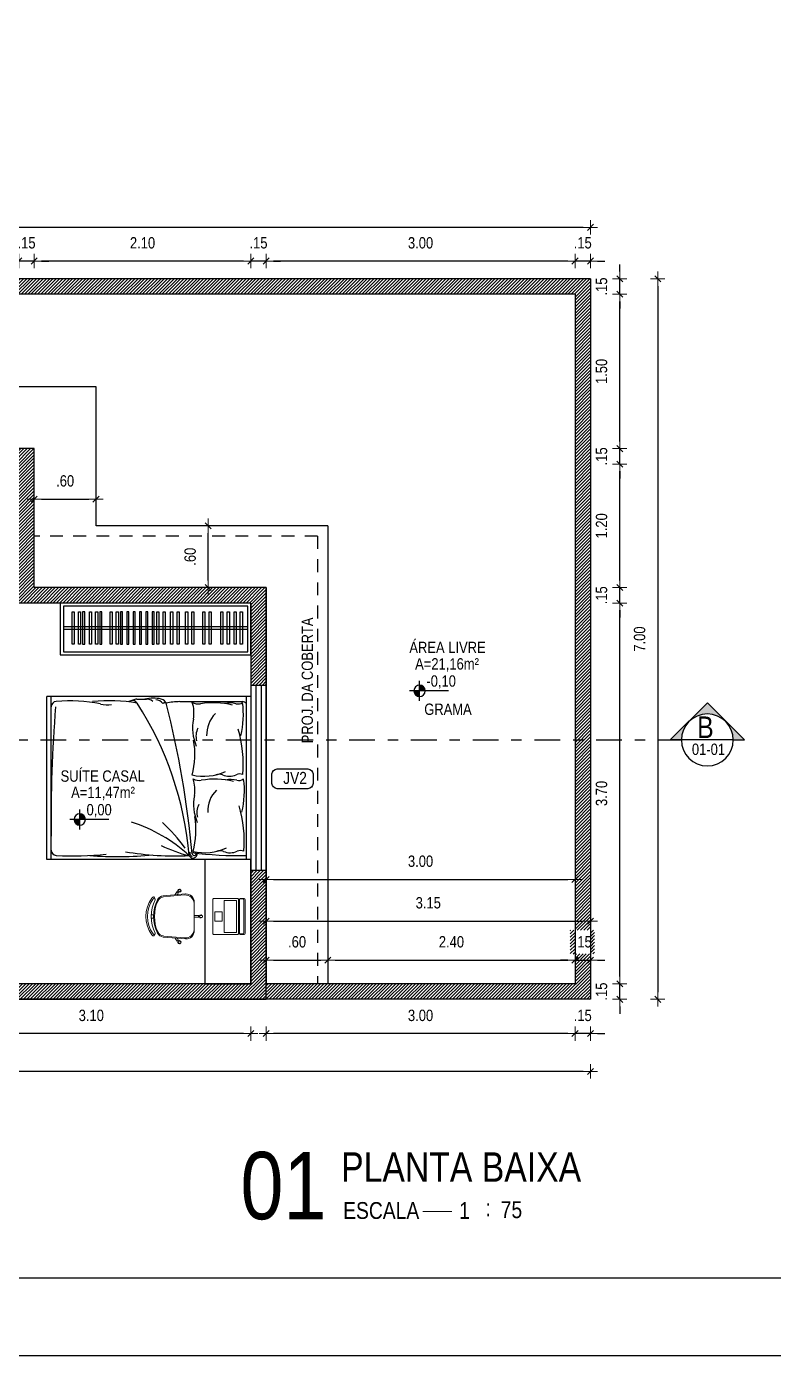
# Model space of a CAD drawing. Extents: x -178 to 151, y -135 to 745.
# Drawn here: x 129.27 to 136.53, y 700.13 to 713.04 of the extents above; entities that cross this region are included whole.
import ezdxf
from ezdxf.enums import TextEntityAlignment as Align

# ---------------------------------------------------------------- set-up
doc = ezdxf.new("R2010")
doc.units = 0
doc.header["$MEASUREMENT"] = 0
doc.header["$PDSIZE"] = -5
doc.linetypes.add('DASHDOT2', pattern=[0.5, 0.25, -0.125, 0, -0.125])
doc.linetypes.add('HIDDEN2', pattern=[0.1875, 0.125, -0.0625])
doc.layers.get('0').update_dxf_attribs({"linetype": 'CONTINUOUS'})
doc.layers.get('Defpoints').update_dxf_attribs({"linetype": 'CONTINUOUS'})
for name, color, linetype in [('003', 3, 'CONTINUOUS'), ('AR-ALV', 5, 'CONTINUOUS'), ('ARREDI_attrezzature', 175, 'CONTINUOUS'), ('COTA', 7, 'CONTINUOUS'), ('DIVERSOS', 1, 'CONTINUOUS'), ('E-hatch', 8, 'CONTINUOUS'), ('E-txt-g', 3, 'CONTINUOUS'), ('E-TXT-Y', 2, 'CONTINUOUS'), ('Layer1', 7, 'CONTINUOUS'), ('LAYER4', 7, 'CONTINUOUS'), ('LAYER5', 8, 'CONTINUOUS'), ('LAYER7', 4, 'CONTINUOUS')]:
    doc.layers.add(name, color=color, linetype=linetype)
for name, color, linetype, lineweight in [('E-Lay-9', 9, 'CONTINUOUS', 9), ('E-Pen-C', 4, 'CONTINUOUS', 15), ('E-Pen-G', 3, 'CONTINUOUS', 30), ('E-Txt-W', 7, 'CONTINUOUS', 20)]:
    doc.layers.add(name, color=color, linetype=linetype, lineweight=lineweight)
doc.styles.add('F2', font='swissc.ttf')
doc.styles.add('REG60', font='romans.shx', dxfattribs={"width": 0.8, "height": 0.15})
doc.styles.add('REG80', font='romans.shx', dxfattribs={"width": 0.8, "height": 0.2})
doc.dimstyles.new('DIMENSION-1', dxfattribs={"dimtxt": 0.11, "dimasz": 0.07, "dimexe": 1, "dimexo": 0, "dimgap": 0.12, "dimtad": 1, "dimzin": 7, "dimdsep": 46, "dimtxsty": 'F2', "dimblk1": 'TRACO', "dimblk2": 'TRACO', "dimsah": 1, "dimcen": 1, "dimse1": 1, "dimse2": 1, "dimclrd": 256, "dimclre": 256, "dimclrt": 6, "dimadec": 0, "dimazin": 0, "dimtfac": 1, "dimtix": 1, "dimtmove": 2, "dimatfit": 3, "dimldrblk": 'TRACO', "dimfxl": 1, "dimtolj": 1, "dimtzin": 0, "dimarcsym": 0})

# ---------------------------------------------------------------- blocks, each defined once
blk = doc.blocks.new('TXT-AMB75')
at = {"layer": 'E-txt-g', "style": 'REG80', "width": 0.8, "flags": 8}
blk.add_attdef('TXT', text='', height=0.2, dxfattribs=at).set_placement((0.005, 0.296), align=Align.CENTER)
at = {"layer": 'E-Txt-W', "style": 'REG60', "width": 0.8, "flags": 8}
blk.add_attdef('TXT', text='', height=0.15, dxfattribs=at).set_placement((0.005, 0.027), align=Align.CENTER)
blk = doc.blocks.new('TRACO')
at = {"layer": 'E-Pen-C'}
for p, q in [((-1, 0), (1, 0)), ((0, 1), (0, -1))]:
    blk.add_line(p, q, dxfattribs=at)
at = {"layer": 'E-Pen-G'}
blk.add_line((-0.42, -0.42), (0.42, 0.42), dxfattribs=at)
blk = doc.blocks.new('*D436')
at = {"lineweight": -2}
for p, q in [((135.037, 703.81), (135.037, 703.88)), ((135.037, 703.59), (135.037, 703.74)), ((135.037, 703.52), (135.037, 703.45))]:
    blk.add_line(p, q, dxfattribs=at)
at = {"layer": 'Defpoints', "color": 0}
for p in [(134.692, 703.74), (135.037, 703.74), (134.842, 703.59)]:
    blk.add_point(p, dxfattribs=at)
at = {"lineweight": -2, "xscale": 0.07, "yscale": 0.07, "zscale": 0.07}
for p, rotation in [((135.037, 703.74), 270), ((135.037, 703.59), 90)]:
    blk.add_blockref('TRACO', p, dxfattribs=dict(at, rotation=rotation))
at = {"color": 6, "insert": (134.86, 703.665), "char_height": 0.11, "attachment_point": 5, "rotation": 90, "style": 'F2'}
blk.add_mtext('\\A1;.15', dxfattribs=at)
blk = doc.blocks.new('*D437')
at = {"lineweight": -2}
blk.add_line((135.037, 703.81), (135.037, 707.37), dxfattribs=at)
at = {"layer": 'Defpoints', "color": 0}
for p in [(131.54, 707.44), (135.037, 707.44), (134.692, 703.74)]:
    blk.add_point(p, dxfattribs=at)
at = {"lineweight": -2, "xscale": 0.07, "yscale": 0.07, "zscale": 0.07}
for p, rotation in [((135.037, 707.44), 90), ((135.037, 703.74), 270)]:
    blk.add_blockref('TRACO', p, dxfattribs=dict(at, rotation=rotation))
at = {"color": 6, "insert": (134.86, 705.59), "char_height": 0.11, "attachment_point": 5, "rotation": 90, "style": 'F2'}
blk.add_mtext('\\A1;3.70', dxfattribs=at)
blk = doc.blocks.new('*D438')
at = {"lineweight": -2}
for p, q in [((135.037, 707.66), (135.037, 707.73)), ((135.037, 707.44), (135.037, 707.59)), ((135.037, 707.37), (135.037, 707.3))]:
    blk.add_line(p, q, dxfattribs=at)
at = {"layer": 'Defpoints', "color": 0}
for p in [(131.557, 707.59), (135.037, 707.59), (131.54, 707.44)]:
    blk.add_point(p, dxfattribs=at)
at = {"lineweight": -2, "xscale": 0.07, "yscale": 0.07, "zscale": 0.07}
for p, rotation in [((135.037, 707.59), 270), ((135.037, 707.44), 90)]:
    blk.add_blockref('TRACO', p, dxfattribs=dict(at, rotation=rotation))
at = {"color": 6, "insert": (134.86, 707.515), "char_height": 0.11, "attachment_point": 5, "rotation": 90, "style": 'F2'}
blk.add_mtext('\\A1;.15', dxfattribs=at)
blk = doc.blocks.new('*D439')
at = {"lineweight": -2}
blk.add_line((135.037, 707.66), (135.037, 708.72), dxfattribs=at)
at = {"layer": 'Defpoints', "color": 0}
for p in [(129.287, 708.79), (135.037, 708.79), (131.557, 707.59)]:
    blk.add_point(p, dxfattribs=at)
at = {"lineweight": -2, "xscale": 0.07, "yscale": 0.07, "zscale": 0.07}
for p, rotation in [((135.037, 708.79), 90), ((135.037, 707.59), 270)]:
    blk.add_blockref('TRACO', p, dxfattribs=dict(at, rotation=rotation))
at = {"color": 6, "insert": (134.86, 708.19), "char_height": 0.11, "attachment_point": 5, "rotation": 90, "style": 'F2'}
blk.add_mtext('\\A1;1.20', dxfattribs=at)
blk = doc.blocks.new('*D440')
at = {"lineweight": -2}
for p, q in [((135.037, 709.01), (135.037, 709.08)), ((135.037, 708.79), (135.037, 708.94)), ((135.037, 708.72), (135.037, 708.65))]:
    blk.add_line(p, q, dxfattribs=at)
at = {"layer": 'Defpoints', "color": 0}
for p in [(129.437, 708.94), (135.037, 708.94), (129.287, 708.79)]:
    blk.add_point(p, dxfattribs=at)
at = {"lineweight": -2, "xscale": 0.07, "yscale": 0.07, "zscale": 0.07}
for p, rotation in [((135.037, 708.94), 270), ((135.037, 708.79), 90)]:
    blk.add_blockref('TRACO', p, dxfattribs=dict(at, rotation=rotation))
at = {"color": 6, "insert": (134.86, 708.865), "char_height": 0.11, "attachment_point": 5, "rotation": 90, "style": 'F2'}
blk.add_mtext('\\A1;.15', dxfattribs=at)
blk = doc.blocks.new('*D441')
at = {"lineweight": -2}
blk.add_line((135.037, 709.01), (135.037, 710.37), dxfattribs=at)
at = {"layer": 'Defpoints', "color": 0}
for p in [(134.692, 710.44), (135.037, 710.44), (129.437, 708.94)]:
    blk.add_point(p, dxfattribs=at)
at = {"lineweight": -2, "xscale": 0.07, "yscale": 0.07, "zscale": 0.07}
for p, rotation in [((135.037, 710.44), 90), ((135.037, 708.94), 270)]:
    blk.add_blockref('TRACO', p, dxfattribs=dict(at, rotation=rotation))
at = {"color": 6, "insert": (134.86, 709.69), "char_height": 0.11, "attachment_point": 5, "rotation": 90, "style": 'F2'}
blk.add_mtext('\\A1;1.50', dxfattribs=at)
blk = doc.blocks.new('*D442')
at = {"lineweight": -2}
for p, q in [((135.037, 710.66), (135.037, 710.73)), ((135.037, 710.44), (135.037, 710.59)), ((135.037, 710.37), (135.037, 710.3))]:
    blk.add_line(p, q, dxfattribs=at)
at = {"layer": 'Defpoints', "color": 0}
for p in [(134.737, 710.59), (135.037, 710.59), (134.674, 710.44)]:
    blk.add_point(p, dxfattribs=at)
at = {"lineweight": -2, "xscale": 0.07, "yscale": 0.07, "zscale": 0.07}
for p, rotation in [((135.037, 710.59), 270), ((135.037, 710.44), 90)]:
    blk.add_blockref('TRACO', p, dxfattribs=dict(at, rotation=rotation))
at = {"color": 6, "insert": (134.86, 710.515), "char_height": 0.11, "attachment_point": 5, "rotation": 90, "style": 'F2'}
blk.add_mtext('\\A1;.15', dxfattribs=at)
blk = doc.blocks.new('*D443')
at = {"lineweight": -2}
blk.add_line((135.406, 710.52), (135.406, 703.66), dxfattribs=at)
at = {"layer": 'Defpoints', "color": 0}
for p in [(134.842, 710.59), (134.842, 703.59), (135.406, 703.59)]:
    blk.add_point(p, dxfattribs=at)
at = {"lineweight": -2, "xscale": 0.07, "yscale": 0.07, "zscale": 0.07}
for p, rotation in [((135.406, 710.59), 90), ((135.406, 703.59), 270)]:
    blk.add_blockref('TRACO', p, dxfattribs=dict(at, rotation=rotation))
at = {"color": 6, "insert": (135.23, 707.09), "char_height": 0.11, "attachment_point": 5, "rotation": 90, "style": 'F2'}
blk.add_mtext('\\A1;7.00', dxfattribs=at)
blk = doc.blocks.new('*D318')
at = {"lineweight": -2}
for p, q in [((134.532, 703.257), (134.462, 703.257)), ((134.752, 703.257), (134.602, 703.257)), ((134.822, 703.257), (134.892, 703.257))]:
    blk.add_line(p, q, dxfattribs=at)
at = {"layer": 'Defpoints', "color": 0}
for p in [(134.602, 703.74), (134.752, 703.59), (134.602, 703.257)]:
    blk.add_point(p, dxfattribs=at)
at = {"lineweight": -2, "xscale": 0.07, "yscale": 0.07, "zscale": 0.07}
blk.add_blockref('TRACO', (134.602, 703.257), dxfattribs=at)
at = {"lineweight": -2, "xscale": 0.07, "yscale": 0.07, "zscale": 0.07, "rotation": 180}
blk.add_blockref('TRACO', (134.752, 703.257), dxfattribs=at)
at = {"color": 6, "insert": (134.677, 703.433), "char_height": 0.11, "attachment_point": 5, "style": 'F2'}
blk.add_mtext('\\A1;.15', dxfattribs=at)
blk = doc.blocks.new('*D444')
at = {"linetype": 'Continuous', "lineweight": -2}
blk.add_line((134.532, 703.257), (131.671, 703.257), dxfattribs=at)
at = {"layer": 'Defpoints', "color": 0, "linetype": 'Continuous'}
for p in [(131.601, 706.64), (134.602, 703.74), (131.601, 703.257)]:
    blk.add_point(p, dxfattribs=at)
at = {"linetype": 'Continuous', "lineweight": -2, "xscale": 0.07, "yscale": 0.07, "zscale": 0.07, "rotation": 180}
blk.add_blockref('TRACO', (131.601, 703.257), dxfattribs=at)
at = {"linetype": 'Continuous', "lineweight": -2, "xscale": 0.07, "yscale": 0.07, "zscale": 0.07}
blk.add_blockref('TRACO', (134.602, 703.257), dxfattribs=at)
at = {"color": 6, "linetype": 'Continuous', "insert": (133.101, 703.433), "char_height": 0.11, "attachment_point": 5, "style": 'F2'}
blk.add_mtext('\\A1;3.00', dxfattribs=at)
blk = doc.blocks.new('*D445')
at = {"lineweight": -2}
blk.add_line((131.381, 703.257), (128.421, 703.257), dxfattribs=at)
at = {"layer": 'Defpoints', "color": 0}
for p in [(128.351, 703.74), (131.451, 703.74), (128.351, 703.257)]:
    blk.add_point(p, dxfattribs=at)
at = {"lineweight": -2, "xscale": 0.07, "yscale": 0.07, "zscale": 0.07, "rotation": 180}
blk.add_blockref('TRACO', (128.351, 703.257), dxfattribs=at)
at = {"lineweight": -2, "xscale": 0.07, "yscale": 0.07, "zscale": 0.07}
blk.add_blockref('TRACO', (131.451, 703.257), dxfattribs=at)
at = {"color": 6, "insert": (129.901, 703.433), "char_height": 0.11, "attachment_point": 5, "style": 'F2'}
blk.add_mtext('\\A1;3.10', dxfattribs=at)
blk = doc.blocks.new('*D456')
at = {"linetype": 'Continuous', "lineweight": -2}
blk.add_line((134.682, 702.889), (109.822, 702.889), dxfattribs=at)
at = {"layer": 'Defpoints', "color": 0, "linetype": 'Continuous'}
for p in [(109.752, 703.527), (134.752, 703.527), (109.752, 702.889)]:
    blk.add_point(p, dxfattribs=at)
at = {"linetype": 'Continuous', "lineweight": -2, "xscale": 0.07, "yscale": 0.07, "zscale": 0.07, "rotation": 180}
blk.add_blockref('TRACO', (109.752, 702.889), dxfattribs=at)
at = {"linetype": 'Continuous', "lineweight": -2, "xscale": 0.07, "yscale": 0.07, "zscale": 0.07}
blk.add_blockref('TRACO', (134.752, 702.889), dxfattribs=at)
at = {"color": 6, "linetype": 'Continuous', "insert": (121.102, 703.092), "char_height": 0.11, "attachment_point": 5, "style": 'F2'}
blk.add_mtext('\\A1;25.00', dxfattribs=at)
blk = doc.blocks.new('*D320')
at = {"lineweight": -2}
for p, q in [((134.532, 710.763), (134.462, 710.763)), ((134.752, 710.763), (134.602, 710.763)), ((134.822, 710.763), (134.892, 710.763))]:
    blk.add_line(p, q, dxfattribs=at)
at = {"layer": 'Defpoints', "color": 0}
for p in [(134.602, 710.763), (134.752, 710.59), (134.602, 710.44)]:
    blk.add_point(p, dxfattribs=at)
at = {"lineweight": -2, "xscale": 0.07, "yscale": 0.07, "zscale": 0.07}
blk.add_blockref('TRACO', (134.602, 710.763), dxfattribs=at)
at = {"lineweight": -2, "xscale": 0.07, "yscale": 0.07, "zscale": 0.07, "rotation": 180}
blk.add_blockref('TRACO', (134.752, 710.763), dxfattribs=at)
at = {"color": 6, "insert": (134.677, 710.939), "char_height": 0.11, "attachment_point": 5, "style": 'F2'}
blk.add_mtext('\\A1;.15', dxfattribs=at)
blk = doc.blocks.new('*D457')
at = {"linetype": 'Continuous', "lineweight": -2}
blk.add_line((134.532, 710.763), (131.671, 710.763), dxfattribs=at)
at = {"layer": 'Defpoints', "color": 0, "linetype": 'Continuous'}
for p in [(131.601, 710.763), (134.602, 710.44), (131.601, 707.59)]:
    blk.add_point(p, dxfattribs=at)
at = {"linetype": 'Continuous', "lineweight": -2, "xscale": 0.07, "yscale": 0.07, "zscale": 0.07, "rotation": 180}
blk.add_blockref('TRACO', (131.601, 710.763), dxfattribs=at)
at = {"linetype": 'Continuous', "lineweight": -2, "xscale": 0.07, "yscale": 0.07, "zscale": 0.07}
blk.add_blockref('TRACO', (134.602, 710.763), dxfattribs=at)
at = {"color": 6, "linetype": 'Continuous', "insert": (133.101, 710.939), "char_height": 0.11, "attachment_point": 5, "style": 'F2'}
blk.add_mtext('\\A1;3.00', dxfattribs=at)
blk = doc.blocks.new('*D458')
at = {"linetype": 'Continuous', "lineweight": -2}
for p, q in [((131.381, 710.763), (131.311, 710.763)), ((131.601, 710.763), (131.451, 710.763)), ((131.671, 710.763), (131.741, 710.763))]:
    blk.add_line(p, q, dxfattribs=at)
at = {"layer": 'Defpoints', "color": 0, "linetype": 'Continuous'}
for p in [(131.451, 710.763), (131.601, 707.59), (131.451, 707.44)]:
    blk.add_point(p, dxfattribs=at)
at = {"linetype": 'Continuous', "lineweight": -2, "xscale": 0.07, "yscale": 0.07, "zscale": 0.07}
blk.add_blockref('TRACO', (131.451, 710.763), dxfattribs=at)
at = {"linetype": 'Continuous', "lineweight": -2, "xscale": 0.07, "yscale": 0.07, "zscale": 0.07, "rotation": 180}
blk.add_blockref('TRACO', (131.601, 710.763), dxfattribs=at)
at = {"color": 6, "linetype": 'Continuous', "insert": (131.526, 710.939), "char_height": 0.11, "attachment_point": 5, "style": 'F2'}
blk.add_mtext('\\A1;.15', dxfattribs=at)
blk = doc.blocks.new('*D459')
at = {"lineweight": -2}
blk.add_line((131.381, 710.763), (129.417, 710.763), dxfattribs=at)
at = {"layer": 'Defpoints', "color": 0}
for p in [(129.347, 710.763), (129.347, 707.59), (131.451, 707.44)]:
    blk.add_point(p, dxfattribs=at)
at = {"lineweight": -2, "xscale": 0.07, "yscale": 0.07, "zscale": 0.07, "rotation": 180}
blk.add_blockref('TRACO', (129.347, 710.763), dxfattribs=at)
at = {"lineweight": -2, "xscale": 0.07, "yscale": 0.07, "zscale": 0.07}
blk.add_blockref('TRACO', (131.451, 710.763), dxfattribs=at)
at = {"color": 6, "insert": (130.399, 710.939), "char_height": 0.11, "attachment_point": 5, "style": 'F2'}
blk.add_mtext('\\A1;2.10', dxfattribs=at)
blk = doc.blocks.new('*D460')
at = {"linetype": 'Continuous', "lineweight": -2}
for p, q in [((129.127, 710.763), (129.057, 710.763)), ((129.347, 710.763), (129.197, 710.763)), ((129.417, 710.763), (129.487, 710.763))]:
    blk.add_line(p, q, dxfattribs=at)
at = {"layer": 'Defpoints', "color": 0, "linetype": 'Continuous'}
for p in [(129.197, 710.763), (129.197, 707.59), (129.347, 707.59)]:
    blk.add_point(p, dxfattribs=at)
at = {"linetype": 'Continuous', "lineweight": -2, "xscale": 0.07, "yscale": 0.07, "zscale": 0.07}
blk.add_blockref('TRACO', (129.197, 710.763), dxfattribs=at)
at = {"linetype": 'Continuous', "lineweight": -2, "xscale": 0.07, "yscale": 0.07, "zscale": 0.07, "rotation": 180}
blk.add_blockref('TRACO', (129.347, 710.763), dxfattribs=at)
at = {"color": 6, "linetype": 'Continuous', "insert": (129.272, 710.939), "char_height": 0.11, "attachment_point": 5, "style": 'F2'}
blk.add_mtext('\\A1;.15', dxfattribs=at)
blk = doc.blocks.new('Cadeira')
at = {"layer": 'E-Lay-9', "color": 8}
for p, q in [((-0.139, 0), (0.139, 0)), ((-0.009, 0.054), (-0.009, 0.077)), ((-0.008, 0), (-0.008, 0.043)), ((-0.008, 0.043), (-0.006, 0.043)), ((0.006, 0.043), (0.007, 0.043)), ((0.007, 0), (0.007, 0.043)), ((0.01, 0.054), (0.01, 0.077)), ((-0.236, -0.147), (-0.251, -0.129)), ((-0.219, -0.084), (-0.2, -0.302)), ((-0.209, -0.094), (-0.19, -0.298)), ((0.209, -0.094), (0.19, -0.298)), ((0.219, -0.084), (0.2, -0.302)), ((0.236, -0.147), (0.251, -0.129)), ((-0.25, -0.159), (-0.265, -0.141)), ((-0.24, -0.165), (-0.241, -0.166)), ((-0.213, -0.185), (-0.241, -0.166)), ((-0.23, -0.156), (-0.231, -0.158)), ((-0.214, -0.162), (-0.23, -0.156)), ((0.213, -0.185), (0.241, -0.166)), ((0.214, -0.162), (0.23, -0.156)), ((0.23, -0.156), (0.231, -0.158)), ((0.24, -0.165), (0.241, -0.166)), ((0.25, -0.159), (0.265, -0.141)), ((-0.017, -0.396), (-0.017, -0.42)), ((0.017, -0.396), (0.017, -0.42))]:
    blk.add_line(p, q, dxfattribs=at)
blk.add_lwpolyline([(0.163, -0.381, -0.237888), (-0.163, -0.381, 0.605717), (-0.174, -0.395, 0.122717), (-0.17, -0.4, 0.323529), (0.17, -0.4, 0.122717), (0.174, -0.395, 0.605717)], format="xyb", close=True, dxfattribs=at)
for centre in [(0, 0.047), (-0.238, -0.158), (0.238, -0.158)]:
    blk.add_circle(centre, 0.005, dxfattribs=at)
for centre, radius, start, end in [((-0.139, -0.08), 0.08, 90, 182.5692), ((0, 0.065), 0.015, 281.6334, 257.4537), ((0, 0.048), 0.0075, 221.8103, 318.1897), ((0.139, -0.08), 0.08, 357.4308, 90), ((-0.25, -0.144), 0.015, 322.5463, 298.3666), ((-0.12, -0.089), 0.0887, 95.5925, 183.2522), ((0.12, -0.089), 0.0887, 356.7478, 84.4075), ((0.25, -0.144), 0.015, 241.6334, 217.4537), ((-0.239, -0.157), 0.0075, 261.8103, 358.1897), ((0.239, -0.157), 0.0075, 181.8103, 278.1897), ((-0.13, -0.296), 0.07, 185.1212, 243.6047), ((-0.12, -0.292), 0.07, 185.2999, 245.7361), ((0, -0.034), 0.362, 243.6047, 296.3953), ((0, -0.025), 0.362, 245.7361, 294.2639), ((0.12, -0.292), 0.07, 294.2639, 354.7001), ((0.13, -0.296), 0.07, 296.3953, 354.8788), ((-0.182, -0.396), 0.00782, 29.8109, 225.3255), ((-0.163, -0.39), 0.0275, 205.1455, 233.4571), ((0, -0.165), 0.305, 234.1238, 305.8762), ((-0.163, -0.39), 0.0125, 205.1455, 233.1301), ((0.182, -0.396), 0.00782, 314.6745, 150.1891), ((0.163, -0.39), 0.0275, 306.5429, 334.8545)]:
    blk.add_arc(centre, radius, start, end, dxfattribs=at)
blk = doc.blocks.new('Notebook')
at = {"layer": 'E-Lay-9', "color": 8}
for p, q in [((-0.175, 0.305), (-0.175, 0.3)), ((-0.175, 0.3), (-0.175, 0.265)), ((0.165, 0.315), (-0.165, 0.315)), ((0.175, 0.3), (0.175, 0.305)), ((0.175, 0.265), (0.175, 0.3)), ((-0.165, 0.255), (0.165, 0.255))]:
    blk.add_line(p, q, dxfattribs=at)
for points in [[(-0.165, 0.26), (0.165, 0.26, 0.414214), (0.17, 0.265), (0.17, 0.295, 0.414214), (0.165, 0.3), (-0.165, 0.3, 0.414214), (-0.17, 0.295), (-0.17, 0.265, 0.414214)], [(-0.165, 0), (0.165, 0, 0.414214), (0.175, 0.01), (0.175, 0.24, 0.414214), (0.165, 0.25), (-0.165, 0.25, 0.414214), (-0.175, 0.24), (-0.175, 0.01, 0.414214)]]:
    blk.add_lwpolyline(points, format="xyb", close=True, dxfattribs=at)
for points in [[(-0.155, 0.11), (0.155, 0.11), (0.155, 0.23), (-0.155, 0.23)], [(-0.105, 0.25), (-0.145, 0.25), (-0.145, 0.255), (-0.105, 0.255)], [(0.105, 0.25), (0.145, 0.25), (0.145, 0.255), (0.105, 0.255)], [(-0.045, 0.02), (0.045, 0.02), (0.045, 0.09), (-0.045, 0.09)]]:
    blk.add_lwpolyline(points, close=True, dxfattribs=at)
for centre, start, end in [((-0.165, 0.305), 90, 180), ((-0.165, 0.265), 180, 270), ((0.165, 0.305), 0, 90), ((0.165, 0.265), 270, 360)]:
    blk.add_arc(centre, 0.01, start, end, dxfattribs=at)
blk = doc.blocks.new('*D470')
at = {"linetype": 'Continuous', "lineweight": -2}
blk.add_line((134.682, 711.09), (109.822, 711.09), dxfattribs=at)
at = {"layer": 'Defpoints', "color": 0, "linetype": 'Continuous'}
for p in [(109.752, 711.09), (109.752, 710.59), (134.752, 710.59)]:
    blk.add_point(p, dxfattribs=at)
at = {"linetype": 'Continuous', "lineweight": -2, "xscale": 0.07, "yscale": 0.07, "zscale": 0.07, "rotation": 180}
blk.add_blockref('TRACO', (109.752, 711.09), dxfattribs=at)
at = {"linetype": 'Continuous', "lineweight": -2, "xscale": 0.07, "yscale": 0.07, "zscale": 0.07}
blk.add_blockref('TRACO', (134.752, 711.09), dxfattribs=at)
at = {"color": 6, "linetype": 'Continuous', "insert": (121.102, 711.266), "char_height": 0.11, "attachment_point": 5, "style": 'F2'}
blk.add_mtext('\\A1;25.00', dxfattribs=at)
blk = doc.blocks.new('*D330')
at = {"linetype": 'Continuous', "lineweight": -2}
blk.add_line((131.671, 703.971), (132.131, 703.971), dxfattribs=at)
at = {"layer": 'Defpoints', "color": 0, "linetype": 'Continuous'}
for p in [(131.601, 703.971), (132.201, 703.971), (132.201, 703.971)]:
    blk.add_point(p, dxfattribs=at)
at = {"linetype": 'Continuous', "lineweight": -2, "xscale": 0.07, "yscale": 0.07, "zscale": 0.07, "rotation": 180}
blk.add_blockref('TRACO', (131.601, 703.971), dxfattribs=at)
at = {"linetype": 'Continuous', "lineweight": -2, "xscale": 0.07, "yscale": 0.07, "zscale": 0.07}
blk.add_blockref('TRACO', (132.201, 703.971), dxfattribs=at)
at = {"color": 6, "linetype": 'Continuous', "insert": (131.901, 704.148), "char_height": 0.11, "attachment_point": 5, "style": 'F2'}
blk.add_mtext('\\A1;.60', dxfattribs=at)
blk = doc.blocks.new('*D331')
at = {"linetype": 'Continuous', "lineweight": -2}
blk.add_line((132.271, 703.971), (134.532, 703.971), dxfattribs=at)
at = {"layer": 'Defpoints', "color": 0, "linetype": 'Continuous'}
for p in [(132.201, 703.971), (134.602, 703.971), (134.602, 703.74)]:
    blk.add_point(p, dxfattribs=at)
at = {"linetype": 'Continuous', "lineweight": -2, "xscale": 0.07, "yscale": 0.07, "zscale": 0.07, "rotation": 180}
blk.add_blockref('TRACO', (132.201, 703.971), dxfattribs=at)
at = {"linetype": 'Continuous', "lineweight": -2, "xscale": 0.07, "yscale": 0.07, "zscale": 0.07}
blk.add_blockref('TRACO', (134.602, 703.971), dxfattribs=at)
at = {"color": 6, "linetype": 'Continuous', "insert": (133.401, 704.148), "char_height": 0.11, "attachment_point": 5, "style": 'F2'}
blk.add_mtext('\\A1;2.40', dxfattribs=at)
blk = doc.blocks.new('*D332')
at = {"linetype": 'Continuous', "lineweight": -2}
for p, q in [((134.532, 703.971), (134.462, 703.971)), ((134.602, 703.971), (134.752, 703.971)), ((134.822, 703.971), (134.892, 703.971))]:
    blk.add_line(p, q, dxfattribs=at)
at = {"layer": 'Defpoints', "color": 0, "linetype": 'Continuous'}
for p in [(134.752, 703.971), (134.602, 703.74), (134.752, 703.74)]:
    blk.add_point(p, dxfattribs=at)
at = {"linetype": 'Continuous', "lineweight": -2, "xscale": 0.07, "yscale": 0.07, "zscale": 0.07}
blk.add_blockref('TRACO', (134.602, 703.971), dxfattribs=at)
at = {"linetype": 'Continuous', "lineweight": -2, "xscale": 0.07, "yscale": 0.07, "zscale": 0.07, "rotation": 180}
blk.add_blockref('TRACO', (134.752, 703.971), dxfattribs=at)
at = {"color": 6, "linetype": 'Continuous', "insert": (134.677, 704.148), "char_height": 0.11, "attachment_point": 5, "style": 'F2'}
blk.add_mtext('\\A1;.15', dxfattribs=at)
blk = doc.blocks.new('*D333')
at = {"linetype": 'Continuous', "lineweight": -2}
blk.add_line((131.671, 704.755), (134.532, 704.755), dxfattribs=at)
at = {"layer": 'Defpoints', "color": 0, "linetype": 'Continuous'}
for p in [(131.601, 704.77), (134.602, 704.755), (134.602, 704.696)]:
    blk.add_point(p, dxfattribs=at)
at = {"linetype": 'Continuous', "lineweight": -2, "xscale": 0.07, "yscale": 0.07, "zscale": 0.07, "rotation": 180}
blk.add_blockref('TRACO', (131.601, 704.755), dxfattribs=at)
at = {"linetype": 'Continuous', "lineweight": -2, "xscale": 0.07, "yscale": 0.07, "zscale": 0.07}
blk.add_blockref('TRACO', (134.602, 704.755), dxfattribs=at)
at = {"color": 6, "linetype": 'Continuous', "insert": (133.101, 704.931), "char_height": 0.11, "attachment_point": 5, "style": 'F2'}
blk.add_mtext('\\A1;3.00', dxfattribs=at)
blk = doc.blocks.new('*D334')
at = {"linetype": 'Continuous', "lineweight": -2}
blk.add_line((131.038, 707.66), (131.038, 708.12), dxfattribs=at)
at = {"layer": 'Defpoints', "color": 0, "linetype": 'Continuous'}
for p in [(131.038, 708.19), (131.601, 708.19), (131.601, 707.59)]:
    blk.add_point(p, dxfattribs=at)
at = {"linetype": 'Continuous', "lineweight": -2, "xscale": 0.07, "yscale": 0.07, "zscale": 0.07}
for p, rotation in [((131.038, 708.19), 90), ((131.038, 707.59), 270)]:
    blk.add_blockref('TRACO', p, dxfattribs=dict(at, rotation=rotation))
at = {"color": 6, "linetype": 'Continuous', "insert": (130.862, 707.89), "char_height": 0.11, "attachment_point": 5, "rotation": 90, "style": 'F2'}
blk.add_mtext('\\A1;.60', dxfattribs=at)
blk = doc.blocks.new('*D335')
at = {"linetype": 'Continuous', "lineweight": -2}
blk.add_line((129.417, 708.45), (129.877, 708.45), dxfattribs=at)
at = {"layer": 'Defpoints', "color": 0, "linetype": 'Continuous'}
for p in [(129.347, 708.513), (129.947, 708.513), (129.947, 708.45)]:
    blk.add_point(p, dxfattribs=at)
at = {"linetype": 'Continuous', "lineweight": -2, "xscale": 0.07, "yscale": 0.07, "zscale": 0.07, "rotation": 180}
blk.add_blockref('TRACO', (129.347, 708.45), dxfattribs=at)
at = {"linetype": 'Continuous', "lineweight": -2, "xscale": 0.07, "yscale": 0.07, "zscale": 0.07}
blk.add_blockref('TRACO', (129.947, 708.45), dxfattribs=at)
at = {"color": 6, "linetype": 'Continuous', "insert": (129.647, 708.626), "char_height": 0.11, "attachment_point": 5, "style": 'F2'}
blk.add_mtext('\\A1;.60', dxfattribs=at)
blk = doc.blocks.new('*D361')
at = {"linetype": 'Continuous', "lineweight": -2}
blk.add_line((131.671, 704.35), (134.682, 704.35), dxfattribs=at)
at = {"layer": 'Defpoints', "color": 0, "linetype": 'Continuous'}
for p in [(131.601, 704.556), (134.752, 704.556), (134.752, 704.35)]:
    blk.add_point(p, dxfattribs=at)
at = {"linetype": 'Continuous', "lineweight": -2, "xscale": 0.07, "yscale": 0.07, "zscale": 0.07, "rotation": 180}
blk.add_blockref('TRACO', (131.601, 704.35), dxfattribs=at)
at = {"linetype": 'Continuous', "lineweight": -2, "xscale": 0.07, "yscale": 0.07, "zscale": 0.07}
blk.add_blockref('TRACO', (134.752, 704.35), dxfattribs=at)
at = {"color": 6, "linetype": 'Continuous', "insert": (133.176, 704.527), "char_height": 0.11, "attachment_point": 5, "style": 'F2'}
blk.add_mtext('\\A1;3.15', dxfattribs=at)
blk = doc.blocks.new('A$C52F82244')
at = {"layer": 'LAYER5'}
blk.add_hatch(color=2, dxfattribs=at).paths.add_polyline_path([(0.5, 0.85), (0, 0.35), (0.15, 0.35, -1), (0.85, 0.35), (1, 0.35)])
at = {"layer": 'LAYER4', "color": 2}
blk.add_line((0.15, 0.35), (0.85, 0.35), dxfattribs=at)
at = {"layer": 'LAYER7', "color": 2}
for p, q in [((0.5, 0.85), (0, 0.35)), ((0.5, 0.85), (1, 0.35)), ((0.15, 0.35), (0, 0.35)), ((0.85, 0.35), (1, 0.35))]:
    blk.add_line(p, q, dxfattribs=at)
blk.add_circle((0.5, 0.35), 0.35, dxfattribs=at)
blk = doc.blocks.new('NIVEL')
at = {"layer": 'DIVERSOS'}
h = blk.add_hatch(color=7, dxfattribs=at)
h.paths.add_polyline_path([(0, 0.137, 0.414214), (-0.137, 0), (0, 0)])
h.paths.add_polyline_path([(0, 0), (0, -0.137, 0.414214), (0.137, 0)])
at = {"layer": 'DIVERSOS', "color": 7}
for p, q in [((0.709, 0), (-0.242, 0)), ((0, 0.242), (0, -0.242))]:
    blk.add_line(p, q, dxfattribs=at)
blk.add_circle((0, 0), 0.137, dxfattribs=at)
blk = doc.blocks.new('IND_DES')
at = {"layer": 'E-Txt-W', "color": 7}
blk.add_line((0.0269, -0.2428), (0.1984, -0.2428), dxfattribs=at)
at = {"layer": 'E-txt-g', "color": 7, "style": 'F2'}
for s, p in [('ESCALA', (-0.4463, -0.2864)), ('1', (0.2426, -0.2864)), (':', (0.3988, -0.2706))]:
    blk.add_text(s, height=0.1, dxfattribs=at).set_placement(p)
blk.add_attdef('ESCALA', (0.4897, -0.2812), '', height=0.1, dxfattribs=at)
at = {"layer": 'E-Txt-W', "color": 6, "style": 'F2'}
blk.add_attdef('00', text='', height=0.4, dxfattribs=at).set_placement((-0.7083, -0.2881), align=Align.CENTER)
at = {"layer": 'E-TXT-Y', "color": 7, "style": 'F2'}
for tag, p in [('PROJETO', (-0.4563, 0.1829)), ('DESENHO', (-0.4582, -0.0658))]:
    blk.add_attdef(tag, p, '', height=0.175, dxfattribs=at)

msp = doc.modelspace()

# ---------------------------------------------------------------- hatches: boundary and pattern name
at = {"layer": 'E-hatch'}
h = msp.add_hatch(dxfattribs=at)
h.set_pattern_fill('ANSI31', color=256, scale=0.18, style=0)
h.paths.add_polyline_path([(110.252, 707.09), (110.102, 707.09), (110.102, 706.11), (110.252, 706.11)])
h.paths.add_polyline_path([(110.252, 706.11), (110.102, 706.11), (110.102, 706.09), (110.252, 706.09)])
h.paths.add_polyline_path([(127.696, 710.59), (109.752, 710.59), (109.752, 710.44), (109.752, 710.09), (110.252, 710.09), (110.252, 710.24), (109.902, 710.24), (109.902, 710.44), (110.252, 710.44), (127.696, 710.44)])
h.paths.add_polyline_path([(134.752, 710.59), (127.696, 710.59), (127.696, 710.44), (134.602, 710.44), (134.602, 706.11), (134.752, 706.11)])
h.paths.add_polyline_path([(134.752, 706.11), (134.602, 706.11), (134.602, 703.74), (131.601, 703.74), (131.601, 704.84), (131.451, 704.84), (131.451, 703.74), (131.006, 703.74), (128.351, 703.74), (128.351, 703.79), (128.201, 703.79), (128.201, 703.74), (127.696, 703.74), (127.696, 703.59), (134.752, 703.59)])
h.paths.add_polyline_path([(131.601, 707.59), (129.347, 707.59), (129.347, 708.94), (128.296, 708.94), (128.296, 708.79), (129.197, 708.79), (129.197, 708.39), (129.197, 707.59), (129.147, 707.59), (129.147, 707.44), (131.451, 707.44), (131.451, 706.936), (131.451, 706.64), (131.601, 706.64)], flags=17)
h.paths.add_polyline_path([(128.351, 707.44), (128.447, 707.44), (128.447, 707.59), (127.696, 707.59), (127.696, 707.44), (128.201, 707.44), (128.201, 706.995), (128.201, 706.11), (128.351, 706.11)], flags=17)
h.paths.add_polyline_path([(127.696, 707.59), (126.697, 707.59), (126.697, 708.79), (127.496, 708.79), (127.496, 708.94), (126.547, 708.94), (126.547, 707.59), (126.198, 707.59), (126.198, 707.44), (126.792, 707.44), (127.696, 707.44)])
h.paths.add_polyline_path([(128.351, 706.11), (128.201, 706.11), (128.201, 704.79), (127.696, 704.79), (127.696, 704.64), (128.201, 704.64), (128.201, 704.59), (128.351, 704.59)], flags=17)
h.paths.add_polyline_path([(127.696, 704.79), (126.35, 704.79), (125.548, 704.79), (125.548, 704.64), (127.696, 704.64)], flags=16)
h.paths.add_polyline_path([(124.748, 704.79), (124.598, 704.79), (124.598, 706.11), (124.448, 706.11), (124.448, 704.64), (124.748, 704.64)])
h.paths.add_polyline_path([(124.598, 707.44), (124.598, 707.59), (124.598, 707.947), (124.448, 707.947), (124.448, 706.11), (124.598, 706.11)])
h.paths.add_polyline_path([(127.696, 703.74), (120.242, 703.74), (120.242, 703.94), (120.092, 703.94), (120.092, 703.74), (117.592, 703.74), (117.592, 704.14), (117.592, 704.19), (117.442, 704.19), (117.442, 703.74), (114.242, 703.74), (114.242, 704.185), (114.242, 704.49), (114.092, 704.49), (114.092, 703.74), (110.252, 703.74), (110.252, 704.74), (110.252, 704.94), (110.252, 705.29), (110.102, 705.29), (109.752, 705.29), (109.752, 704.79), (110.102, 704.79), (110.102, 703.74), (109.752, 703.74), (109.752, 703.59), (127.696, 703.59)])
h.paths.add_polyline_path([(110.102, 704.94), (109.902, 704.94), (109.902, 705.14), (110.102, 705.14)], flags=16)
h.paths.add_polyline_path([(120.242, 705.09), (118.342, 705.09), (118.342, 704.94), (120.092, 704.94), (120.092, 704.74), (120.242, 704.74)], flags=17)
h.paths.add_polyline_path([(117.592, 705.836), (117.442, 705.836), (117.442, 704.89), (117.592, 704.89), (117.592, 704.94), (117.642, 704.94), (117.642, 705.09), (117.592, 705.09)])
h.paths.add_polyline_path([(117.592, 706.89), (117.592, 707.383), (117.562, 707.383), (117.442, 707.383), (117.442, 706.89), (114.092, 706.89), (114.092, 705.99), (114.242, 705.99), (114.242, 706.74), (116.092, 706.74), (117.442, 706.74), (117.442, 706.636), (117.592, 706.636)])
h.paths.add_polyline_path([(118.34, 708.94), (117.442, 708.94), (117.442, 708.582), (117.592, 708.582), (117.592, 708.79), (118.34, 708.79)])
h.paths.add_polyline_path([(121.767, 708.94), (120.34, 708.94), (120.34, 708.79), (121.088, 708.79), (121.088, 706.29), (121.092, 706.29), (121.248, 706.29), (121.248, 708.79), (121.767, 708.79)])
h.paths.add_polyline_path([(124.598, 708.94), (123.767, 708.94), (123.767, 708.79), (124.448, 708.79), (124.448, 708.747), (124.598, 708.747)])
h.paths.add_polyline_path([(127.763, 703.59), (127.763, 703.74), (127.532, 703.74), (127.532, 703.59)])
h.paths.add_polyline_path([(134.556, 704.032), (134.793, 704.032), (134.793, 704.262), (134.556, 704.262)])
h.paths.add_polyline_path([(127.763, 707.394), (127.763, 707.632), (127.532, 707.632), (127.532, 707.394)])
h.paths.add_polyline_path([(127.763, 704.64), (127.763, 704.79), (127.532, 704.79), (127.532, 704.64)])
h.paths.add_polyline_path([(113.108, 703.544), (113.108, 703.782), (112.878, 703.782), (112.878, 703.544)])
h.paths.add_polyline_path([(116.351, 706.694), (116.351, 706.932), (116.12, 706.932), (116.12, 706.694)], flags=17)

# ---------------------------------------------------------------- linework, layer by layer
at = {"color": 5, "linetype": 'Continuous'}
for p, q in [((134.752, 710.59), (109.752, 710.59)), ((134.752, 710.59), (134.752, 703.59)), ((134.602, 710.44), (109.902, 710.44)), ((134.602, 710.44), (134.602, 703.74)), ((129.347, 708.94), (126.547, 708.94)), ((129.347, 707.59), (129.347, 708.94)), ((131.601, 707.59), (129.347, 707.59)), ((131.601, 707.59), (131.601, 706.64)), ((131.451, 707.44), (129.147, 707.44)), ((131.451, 707.44), (131.451, 706.64)), ((131.601, 706.64), (131.451, 706.64)), ((131.601, 704.84), (131.451, 704.84)), ((131.601, 704.84), (131.601, 703.74)), ((131.451, 703.74), (128.351, 703.74)), ((131.451, 703.74), (128.351, 703.74)), ((134.602, 703.74), (131.601, 703.74)), ((134.752, 703.59), (109.752, 703.59))]:
    msp.add_line(p, q, dxfattribs=at)
at = {"color": 8}
for p, q in [((131.421, 707.208), (129.63, 707.208)), ((131.421, 707.183), (129.63, 707.183)), ((131.451, 706.64), (131.451, 704.84)), ((131.601, 706.64), (131.601, 704.84))]:
    msp.add_line(p, q, dxfattribs=at)
at = {"color": 7}
for p, q in [((131.501, 706.64), (131.501, 704.84)), ((131.551, 706.64), (131.551, 704.84))]:
    msp.add_line(p, q, dxfattribs=at)
at = {"color": 2, "linetype": 'Continuous'}
msp.add_line((131.451, 704.84), (131.451, 703.74), dxfattribs=at)
at = {"color": 2}
msp.add_lwpolyline([(84.685, 700.13), (150.689, 700.13), (150.689, 744.68), (84.685, 744.68)], close=True, dxfattribs=at)
at = {"color": 5, "linetype": 'Continuous'}
msp.add_lwpolyline([(86.56, 743.93), (149.939, 743.93), (149.939, 700.88), (86.56, 700.88)], close=True, dxfattribs=at)
at = {"color": 8, "linetype": 'Continuous', "flags": 128}
msp.add_lwpolyline([(114.092, 703.74), (114.092, 703.59), (120.242, 703.59), (120.242, 704.94), (121.092, 704.94), (121.092, 703.59), (131.601, 703.59), (131.601, 707.59), (129.347, 707.59), (129.347, 708.94), (117.442, 708.94), (117.442, 706.89), (114.092, 706.89), (114.092, 703.74)], dxfattribs=at)
at = {"color": 8}
for points in [[(131.451, 707.44), (129.6, 707.44), (129.6, 706.936), (131.451, 706.936)], [(131.421, 707.41), (129.63, 707.41), (129.63, 706.966), (131.421, 706.966)], [(129.714, 707.353), (129.734, 707.353), (129.734, 707.041), (129.714, 707.041)], [(129.776, 707.353), (129.796, 707.353), (129.796, 707.041), (129.776, 707.041)], [(131.006, 703.74), (131.451, 703.74), (131.451, 704.949), (131.006, 704.949)]]:
    msp.add_lwpolyline(points, close=True, dxfattribs=at)
at = {"layer": '003', "color": 8, "ltscale": 0.5}
for points in [[(129.837, 707.353), (129.817, 707.353), (129.817, 707.041), (129.837, 707.041)], [(129.882, 707.353), (129.902, 707.353), (129.902, 707.041), (129.882, 707.041)], [(129.943, 707.353), (129.963, 707.353), (129.963, 707.041), (129.943, 707.041)], [(130.004, 707.353), (129.984, 707.353), (129.984, 707.041), (130.004, 707.041)], [(130.083, 707.353), (130.103, 707.353), (130.103, 707.041), (130.083, 707.041)], [(130.144, 707.353), (130.164, 707.353), (130.164, 707.041), (130.144, 707.041)], [(130.205, 707.353), (130.185, 707.353), (130.185, 707.041), (130.205, 707.041)], [(130.267, 707.353), (130.247, 707.353), (130.247, 707.041), (130.267, 707.041)], [(130.328, 707.353), (130.308, 707.353), (130.308, 707.041), (130.328, 707.041)], [(130.39, 707.353), (130.37, 707.353), (130.37, 707.041), (130.39, 707.041)], [(130.452, 707.353), (130.432, 707.353), (130.432, 707.041), (130.452, 707.041)], [(130.513, 707.353), (130.493, 707.353), (130.493, 707.041), (130.513, 707.041)], [(130.538, 707.353), (130.558, 707.353), (130.558, 707.041), (130.538, 707.041)], [(130.599, 707.353), (130.619, 707.353), (130.619, 707.041), (130.599, 707.041)], [(130.672, 707.353), (130.692, 707.353), (130.692, 707.041), (130.672, 707.041)], [(130.734, 707.353), (130.754, 707.353), (130.754, 707.041), (130.734, 707.041)], [(130.818, 707.353), (130.838, 707.353), (130.838, 707.041), (130.818, 707.041)], [(130.879, 707.353), (130.899, 707.353), (130.899, 707.041), (130.879, 707.041)], [(130.986, 707.353), (131.006, 707.353), (131.006, 707.041), (130.986, 707.041)], [(131.047, 707.353), (131.067, 707.353), (131.067, 707.041), (131.047, 707.041)], [(131.161, 707.353), (131.181, 707.353), (131.181, 707.041), (131.161, 707.041)], [(131.223, 707.353), (131.243, 707.353), (131.243, 707.041), (131.223, 707.041)], [(131.288, 707.353), (131.308, 707.353), (131.308, 707.041), (131.288, 707.041)], [(131.349, 707.353), (131.369, 707.353), (131.369, 707.041), (131.349, 707.041)]]:
    msp.add_lwpolyline(points, close=True, dxfattribs=at)
at = {"layer": 'AR-ALV', "color": 2, "linetype": 'DASHDOT2'}
msp.add_line((101.208, 706.11), (135.636, 706.11), dxfattribs=at)
at = {"layer": 'ARREDI_attrezzature', "color": 8}
for p, q in [((131.451, 706.531), (129.469, 706.531)), ((129.469, 704.949), (129.469, 706.531)), ((129.512, 704.949), (129.512, 706.531)), ((130.325, 706.504), (130.267, 706.482)), ((130.342, 706.507), (130.439, 706.507)), ((130.76, 706.482), (131.369, 706.482)), ((131.408, 704.949), (131.408, 706.531)), ((131.451, 706.531), (131.451, 704.84)), ((131.451, 704.949), (129.469, 704.949))]:
    msp.add_line(p, q, dxfattribs=at)
for centre, radius, start, end in [((129.561, 706.433), 0.0494, 90, 180), ((129.699, 705.044), 1.445, 78.3943, 95.485), ((130.078, 704.865), 1.626, 80.4929, 95.822), ((130.304, 706.443), 0.0494, 30.5128, 110.2459), ((130.342, 706.457), 0.0494, 90, 110.2459), ((130.342, 706.457), 0.0494, 90, 110.2459), ((127.641, 704.718), 3.222, 4.7637, 32.9046), ((130.502, 706.165), 0.351, 77.1173, 103.0714), ((130.433, 706.4), 0.107, 52.2698, 93.3983), ((130.52, 706.4), 0.1, 39.4016, 85.3151), ((130.564, 706.44), 0.0692, 11.6131, 77.1173), ((130.611, 706.454), 0.0164, 59.3024, 141.469), ((130.769, 705.854), 0.628, 90.7687, 102.911), ((121.53, 704.142), 9.391, 5.2581, 14.3284), ((130.94, 706.587), 0.127, 243.0351, 279.6289), ((130.554, 706.369), 0.345, 350.6074, 17.6402), ((131.088, 705.714), 0.758, 75.74, 99.6289), ((131.248, 706.251), 0.218, 74.8012, 102.688), ((131.326, 706.538), 0.0789, 254.8012, 305.6212), ((130.496, 706.358), 0.883, 346.4268, 7.4901), ((131.369, 706.433), 0.0494, 36.8699, 90), ((142.716, 705.367), 13.205, 175.3697, 180.8295), ((130.055, 706.782), 0.33, 258.6575, 277.5253), ((131.313, 706.16), 0.291, 134.9902, 182.1705), ((131.331, 706.227), 0.446, 168.8783, 203.3122), ((131.085, 706.147), 0.167, 152.3015, 195.8593), ((130.216, 705.879), 1.162, 354.801, 16.7983), ((130.143, 705.973), 0.765, 344.5503, 10.2362), ((130.993, 706.261), 0.504, 257.0138, 294.882), ((130.949, 705.844), 0.127, 243.0351, 279.6289), ((130.563, 705.626), 0.345, 350.6074, 17.6402), ((131.097, 704.971), 0.758, 75.74, 99.6289), ((131.143, 705.692), 0.0848, 67.1192, 110.9839), ((131.241, 705.924), 0.167, 247.1192, 294.2123), ((131.257, 705.508), 0.218, 74.8012, 102.688), ((131.343, 705.698), 0.0814, 68.2876, 114.2123), ((131.335, 705.795), 0.0789, 254.8012, 305.6212), ((130.506, 705.615), 0.883, 346.4268, 7.4901), ((131.341, 705.484), 0.446, 168.8783, 203.3122), ((131.323, 705.417), 0.291, 134.9902, 182.1705), ((131.094, 705.404), 0.167, 152.3015, 195.8593), ((130.225, 705.135), 1.162, 354.801, 16.7983), ((129.865, 703.93), 1.445, 46.9142, 72.7613), ((129.648, 704.24), 1.424, 35.1272, 48.488), ((130.153, 705.23), 0.765, 344.5503, 10.2362), ((131.189, 706.317), 1.374, 243.6904, 255.8106), ((131.003, 705.518), 0.504, 257.0138, 294.882), ((129.561, 705.038), 0.0494, 180, 270), ((129.71, 708.43), 3.446, 267.5236, 275.6003), ((130.148, 708.937), 3.96, 266.1992, 275.0745), ((130.722, 707.945), 2.962, 260.4906, 272.5059), ((130.889, 705.003), 0.0409, 206.0618, 8.3909), ((130.898, 705.015), 0.0409, 175.5011, 247.3948), ((131.314, 708.303), 3.316, 262.4678, 271.6297), ((130.901, 705.007), 0.0206, 191.8744, 8.7085), ((131.153, 704.949), 0.0848, 67.1192, 110.9839), ((131.251, 705.181), 0.167, 247.1192, 294.2123), ((131.353, 704.954), 0.0814, 68.2876, 114.2123)]:
    msp.add_arc(centre, radius, start, end, dxfattribs=at)
at = {"layer": 'COTA', "color": 8, "linetype": 'Continuous'}
for p, q in [((129.947, 709.54), (116.842, 709.54)), ((129.947, 708.19), (129.947, 709.54)), ((132.201, 708.19), (129.947, 708.19)), ((132.201, 708.19), (132.201, 703.74))]:
    msp.add_line(p, q, dxfattribs=at)
at = {"layer": 'COTA', "color": 8, "linetype": 'HIDDEN2'}
for q in [(129.347, 708.09), (132.101, 703.74)]:
    msp.add_line((132.101, 708.09), q, dxfattribs=at)
at = {"layer": 'COTA', "color": 4, "linetype": 'Continuous'}
msp.add_lwpolyline([(131.656, 705.78, -0.331371), (131.706, 705.83), (132.007, 705.83, -0.332506), (132.057, 705.78), (132.057, 705.686, -0.330378), (132.007, 705.635), (131.706, 705.636, -0.331371), (131.656, 705.686)], format="xyb", close=True, dxfattribs=at)

# ---------------------------------------------------------------- block references
ref = msp.add_blockref('TXT-AMB75', (133.36, 706.738), dxfattribs=dict(xscale=-0.7290000000000001, yscale=0.7290000000000001, zscale=0.7290000000000001))
ref.add_attrib('TXT', 'ÁREA LIVRE', dxfattribs={"layer": 'E-txt-g', "color": 2, "height": 0.11, "style": 'F2'}).set_placement((133.363, 706.954), align=Align.CENTER)
ref.add_attrib('TXT', 'A=21,16m²', dxfattribs={"layer": 'E-Txt-W', "height": 0.11, "style": 'F2'}).set_placement((133.358, 706.794), align=Align.CENTER)
ref = msp.add_blockref('TXT-AMB75', (130.017, 705.488), dxfattribs=dict(xscale=-0.7290000000000001, yscale=0.7290000000000001, zscale=0.7290000000000001))
ref.add_attrib('TXT', 'SUÍTE CASAL', dxfattribs={"layer": 'E-txt-g', "color": 2, "height": 0.11, "style": 'F2'}).set_placement((130.012, 705.704), align=Align.CENTER)
ref.add_attrib('TXT', 'A=11,47m²', dxfattribs={"layer": 'E-Txt-W', "height": 0.11, "style": 'F2'}).set_placement((130.015, 705.545), align=Align.CENTER)
at = {"color": 8, "xscale": -1, "rotation": 270}
msp.add_blockref('Notebook', (131.082, 704.395, 3.286), dxfattribs=at)
ref = msp.add_blockref('IND_DES', (133.079, 701.925), dxfattribs=dict(xscale=1.636240131907927, yscale=1.636240131907927, zscale=1.636240131907927))
ref.add_attrib('00', '01', dxfattribs={"layer": 'E-Txt-W', "height": 0.6545, "style": 'F2'}).set_placement((131.768, 701.453), align=Align.CENTER)
ref.add_attrib('DESENHO', 'PLANTA BAIXA', (132.329, 701.817), dxfattribs={"layer": 'E-TXT-Y', "color": 2, "height": 0.28634, "style": 'F2'})
ref.add_attrib('ESCALA', '75', (133.88, 701.464), dxfattribs={"layer": 'E-txt-g', "color": 7, "height": 0.1636, "style": 'F2'})
at = {"layer": 'E-Lay-9', "color": 8, "rotation": 270}
msp.add_blockref('Cadeira', (130.902, 704.395, 3.286), dxfattribs=at)
at = {"layer": 'LAYER4', "color": 2, "xscale": -0.7200000000000001, "yscale": 0.7200000000000001, "zscale": 0.7200000000000001}
msp.add_blockref('A$C52F82244', (136.248, 705.858), dxfattribs=at)
at = {"layer": 'LAYER7', "color": 7, "linetype": 'Continuous', "xscale": -0.3985866620477118, "yscale": 0.3985866620477118, "zscale": 0.3985866620477118, "rotation": 180}
for p in [(133.091, 706.587), (129.789, 705.337)]:
    msp.add_blockref('NIVEL', p, dxfattribs=at)

# ---------------------------------------------------------------- texts
at = {"color": 7, "style": 'F2'}
for s, height, p in [('B', 0.21, (135.789, 706.128)), ('01-01', 0.11, (135.738, 705.964))]:
    msp.add_text(s, height=height, dxfattribs=at).set_placement(p)
at = {"layer": 'Layer1', "color": 7, "linetype": 'Continuous', "style": 'F2'}
msp.add_text('PROJ. DA COBERTA', height=0.10972, rotation=90, dxfattribs=at).set_placement((132.055, 706.077))
for s, p in [('-0,10', (133.158, 706.737)), ('GRAMA', (133.137, 706.463)), ('0,00', (129.855, 705.487))]:
    msp.add_text(s, height=0.1097, dxfattribs=at).set_placement(p, align=Align.TOP_LEFT)
at = {"layer": 'Layer1', "color": 4, "linetype": 'Continuous', "style": 'F2'}
msp.add_text('JV2', height=0.1166, dxfattribs=at).set_placement((131.766, 705.799, 1.712), align=Align.TOP_LEFT)

# ---------------------------------------------------------------- dimensions: what is measured, and where the dimension line sits
at = {"color": 2, "linetype": 'Continuous'}
dim = msp.add_linear_dim(base=(109.752, 711.09), p1=(134.752, 710.59), p2=(109.752, 710.59), angle=180, dimstyle='DIMENSION-1', dxfattribs=at)
dim.commit()
dim.dimension.update_dxf_attribs({"geometry": '*D470', "text_midpoint": (121.102, 711.266), "dimtype": 160})
at = {"color": 5, "linetype": 'Continuous'}
dim = msp.add_linear_dim(base=(129.197, 710.763), p1=(129.347, 707.59), p2=(129.197, 707.59), angle=180, dimstyle='DIMENSION-1', dxfattribs=at)
dim.commit()
dim.dimension.update_dxf_attribs({"geometry": '*D460', "text_midpoint": (129.272, 710.939)})
at = {"color": 4}
for base, p1, p2, angle, picture, middle in [((129.347, 710.763), (131.451, 707.44), (129.347, 707.59), 180, '*D459', (130.399, 710.939)), ((134.602, 710.763), (134.752, 710.59), (134.602, 710.44), 180, '*D320', (134.677, 710.939)), ((135.037, 710.59), (134.674, 710.44), (134.737, 710.59), 90, '*D442', (134.86, 710.515)), ((135.406, 703.59), (134.842, 710.59), (134.842, 703.59), 90, '*D443', (135.23, 707.09)), ((135.037, 710.44), (129.437, 708.94), (134.692, 710.44), 90, '*D441', (134.86, 709.69)), ((135.037, 708.94), (129.287, 708.79), (129.437, 708.94), 90, '*D440', (134.86, 708.865)), ((135.037, 708.79), (131.557, 707.59), (129.287, 708.79), 90, '*D439', (134.86, 708.19)), ((135.037, 707.59), (131.54, 707.44), (131.557, 707.59), 90, '*D438', (134.86, 707.515)), ((135.037, 707.44), (134.692, 703.74), (131.54, 707.44), 90, '*D437', (134.86, 705.59)), ((135.037, 703.74), (134.842, 703.59), (134.692, 703.74), 90, '*D436', (134.86, 703.665)), ((128.351, 703.257), (131.451, 703.74), (128.351, 703.74), 180, '*D445', (129.901, 703.433)), ((134.602, 703.257), (134.752, 703.59), (134.602, 703.74), 180, '*D318', (134.677, 703.433))]:
    dim = msp.add_linear_dim(base=base, p1=p1, p2=p2, angle=angle, dimstyle='DIMENSION-1', dxfattribs=at)
    dim.commit()
    dim.dimension.update_dxf_attribs({"geometry": picture, "text_midpoint": middle})
at = {"color": 2, "linetype": 'Continuous'}
for base, p1, p2, picture, middle in [((131.451, 710.763), (131.601, 707.59), (131.451, 707.44), '*D458', (131.526, 710.939)), ((131.601, 710.763), (134.602, 710.44), (131.601, 707.59), '*D457', (133.101, 710.939)), ((131.601, 703.257), (134.602, 703.74), (131.601, 706.64), '*D444', (133.101, 703.433))]:
    dim = msp.add_linear_dim(base=base, p1=p1, p2=p2, angle=180, dimstyle='DIMENSION-1', dxfattribs=at)
    dim.commit()
    dim.dimension.update_dxf_attribs({"geometry": picture, "text_midpoint": middle})
at = {"color": 8, "linetype": 'Continuous'}
for base, p1, p2, angle, picture, middle in [((129.947, 708.45), (129.347, 708.513), (129.947, 708.513), 180, '*D335', (129.647, 708.626)), ((131.038, 708.19), (131.601, 707.59), (131.601, 708.19), 90, '*D334', (130.862, 707.89)), ((134.602, 704.755), (131.601, 704.77), (134.602, 704.696), 180, '*D333', (133.101, 704.931)), ((132.201, 703.971), (131.601, 703.971), (132.201, 703.971), 180, '*D330', (131.901, 704.148)), ((134.602, 703.971), (132.201, 703.971), (134.602, 703.74), 180, '*D331', (133.401, 704.148)), ((134.752, 703.971), (134.602, 703.74), (134.752, 703.74), 180, '*D332', (134.677, 704.148))]:
    dim = msp.add_linear_dim(base=base, p1=p1, p2=p2, angle=angle, dimstyle='DIMENSION-1', dxfattribs=at)
    dim.commit()
    dim.dimension.update_dxf_attribs({"geometry": picture, "text_midpoint": middle})
dim = msp.add_linear_dim(base=(134.752, 704.35), p1=(131.601, 704.556), p2=(134.752, 704.556), angle=180, dimstyle='DIMENSION-1', override={"dimfxl": 0.15}, dxfattribs=at)
dim.commit()
dim.dimension.update_dxf_attribs({"geometry": '*D361', "text_midpoint": (133.176, 704.527)})
at = {"color": 5, "linetype": 'Continuous'}
dim = msp.add_linear_dim(base=(109.752, 702.889), p1=(134.752, 703.527), p2=(109.752, 703.527), angle=180, dimstyle='DIMENSION-1', dxfattribs=at)
dim.commit()
dim.dimension.update_dxf_attribs({"geometry": '*D456', "text_midpoint": (121.102, 703.092), "dimtype": 160})

doc.saveas('drawing.dxf')
